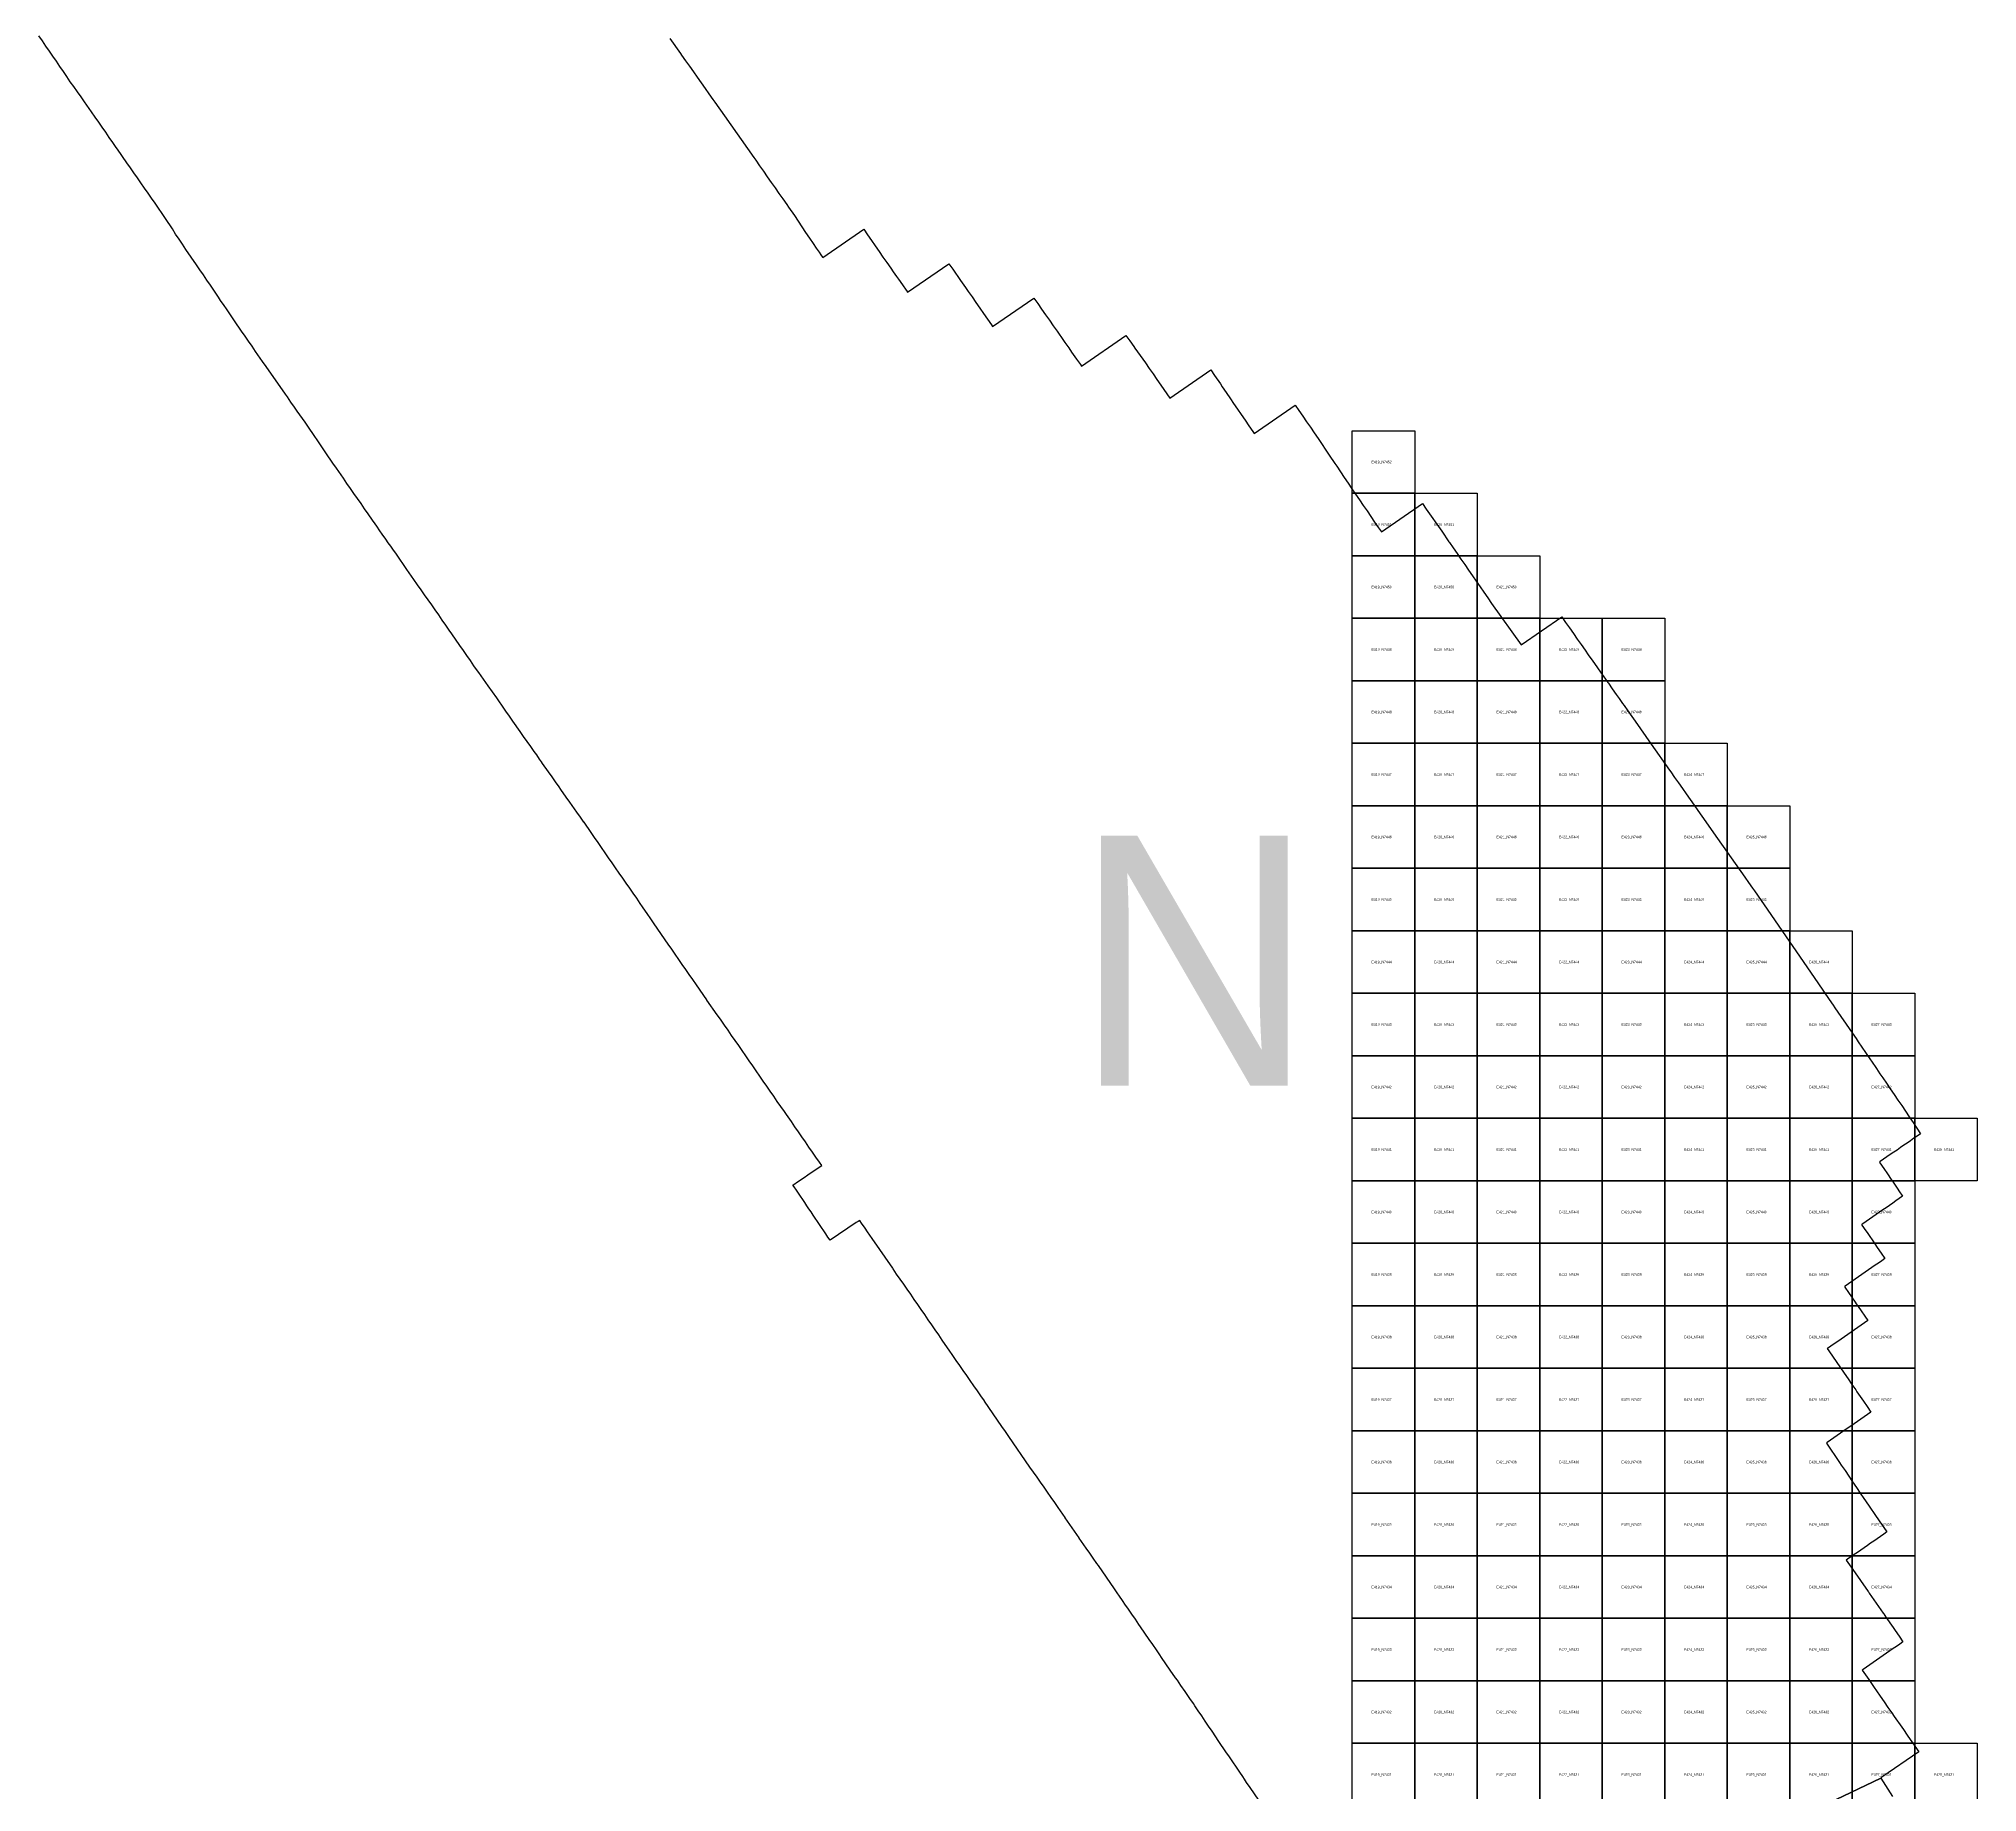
# Model space of a CAD drawing. Extents: x 325010 to 598009, y 7224244 to 7547000.
# Drawn here: x 397983 to 429000, y 7431217 to 7459271 of the extents above; entities that cross this region are included whole.
import ezdxf

# ---------------------------------------------------------------- set-up
doc = ezdxf.new("R2010")
doc.units = 0
for name, color, linetype in [('Limpopo_1', 7, 'Continuous'), ('M', 7, 'Continuous'), ('N', 7, 'Continuous')]:
    doc.layers.add(name, color=color, linetype=linetype)

msp = doc.modelspace()

# ---------------------------------------------------------------- linework, layer by layer
for points in [[(419000, 7452000), (419000, 7453000), (420000, 7453000), (420000, 7452000)], [(419000, 7451000), (419000, 7452000), (420000, 7452000), (420000, 7451000)], [(419000, 7450000), (419000, 7451000), (420000, 7451000), (420000, 7450000)], [(419000, 7449000), (419000, 7450000), (420000, 7450000), (420000, 7449000)], [(419000, 7448000), (419000, 7449000), (420000, 7449000), (420000, 7448000)], [(419000, 7447000), (419000, 7448000), (420000, 7448000), (420000, 7447000)], [(419000, 7446000), (419000, 7447000), (420000, 7447000), (420000, 7446000)], [(419000, 7445000), (419000, 7446000), (420000, 7446000), (420000, 7445000)], [(419000, 7444000), (419000, 7445000), (420000, 7445000), (420000, 7444000)], [(419000, 7443000), (419000, 7444000), (420000, 7444000), (420000, 7443000)], [(419000, 7442000), (419000, 7443000), (420000, 7443000), (420000, 7442000)], [(419000, 7441000), (419000, 7442000), (420000, 7442000), (420000, 7441000)], [(419000, 7440000), (419000, 7441000), (420000, 7441000), (420000, 7440000)], [(419000, 7439000), (419000, 7440000), (420000, 7440000), (420000, 7439000)], [(419000, 7438000), (419000, 7439000), (420000, 7439000), (420000, 7438000)], [(419000, 7437000), (419000, 7438000), (420000, 7438000), (420000, 7437000)], [(419000, 7436000), (419000, 7437000), (420000, 7437000), (420000, 7436000)], [(419000, 7435000), (419000, 7436000), (420000, 7436000), (420000, 7435000)], [(419000, 7434000), (419000, 7435000), (420000, 7435000), (420000, 7434000)], [(419000, 7433000), (419000, 7434000), (420000, 7434000), (420000, 7433000)], [(419000, 7432000), (419000, 7433000), (420000, 7433000), (420000, 7432000)], [(419000, 7431000), (419000, 7432000), (420000, 7432000), (420000, 7431000)]]:
    msp.add_lwpolyline(points, close=True)
at = {"layer": 'Limpopo_1'}
for points in [[(420000, 7451000), (420000, 7452000), (421000, 7452000), (421000, 7451000)], [(420000, 7450000), (420000, 7451000), (421000, 7451000), (421000, 7450000)], [(421000, 7450000), (421000, 7451000), (422000, 7451000), (422000, 7450000)], [(420000, 7449000), (420000, 7450000), (421000, 7450000), (421000, 7449000)], [(421000, 7449000), (421000, 7450000), (422000, 7450000), (422000, 7449000)], [(422000, 7449000), (422000, 7450000), (423000, 7450000), (423000, 7449000)], [(423000, 7449000), (423000, 7450000), (424000, 7450000), (424000, 7449000)], [(420000, 7448000), (420000, 7449000), (421000, 7449000), (421000, 7448000)], [(421000, 7448000), (421000, 7449000), (422000, 7449000), (422000, 7448000)], [(422000, 7448000), (422000, 7449000), (423000, 7449000), (423000, 7448000)], [(423000, 7448000), (423000, 7449000), (424000, 7449000), (424000, 7448000)], [(420000, 7447000), (420000, 7448000), (421000, 7448000), (421000, 7447000)], [(421000, 7447000), (421000, 7448000), (422000, 7448000), (422000, 7447000)], [(422000, 7447000), (422000, 7448000), (423000, 7448000), (423000, 7447000)], [(423000, 7447000), (423000, 7448000), (424000, 7448000), (424000, 7447000)], [(424000, 7447000), (424000, 7448000), (425000, 7448000), (425000, 7447000)], [(420000, 7446000), (420000, 7447000), (421000, 7447000), (421000, 7446000)], [(421000, 7446000), (421000, 7447000), (422000, 7447000), (422000, 7446000)], [(422000, 7446000), (422000, 7447000), (423000, 7447000), (423000, 7446000)], [(423000, 7446000), (423000, 7447000), (424000, 7447000), (424000, 7446000)], [(424000, 7446000), (424000, 7447000), (425000, 7447000), (425000, 7446000)], [(425000, 7446000), (425000, 7447000), (426000, 7447000), (426000, 7446000)], [(420000, 7445000), (420000, 7446000), (421000, 7446000), (421000, 7445000)], [(421000, 7445000), (421000, 7446000), (422000, 7446000), (422000, 7445000)], [(422000, 7445000), (422000, 7446000), (423000, 7446000), (423000, 7445000)], [(423000, 7445000), (423000, 7446000), (424000, 7446000), (424000, 7445000)], [(424000, 7445000), (424000, 7446000), (425000, 7446000), (425000, 7445000)], [(425000, 7445000), (425000, 7446000), (426000, 7446000), (426000, 7445000)], [(420000, 7444000), (420000, 7445000), (421000, 7445000), (421000, 7444000)], [(421000, 7444000), (421000, 7445000), (422000, 7445000), (422000, 7444000)], [(422000, 7444000), (422000, 7445000), (423000, 7445000), (423000, 7444000)], [(423000, 7444000), (423000, 7445000), (424000, 7445000), (424000, 7444000)], [(424000, 7444000), (424000, 7445000), (425000, 7445000), (425000, 7444000)], [(425000, 7444000), (425000, 7445000), (426000, 7445000), (426000, 7444000)], [(426000, 7444000), (426000, 7445000), (427000, 7445000), (427000, 7444000)], [(420000, 7443000), (420000, 7444000), (421000, 7444000), (421000, 7443000)], [(421000, 7443000), (421000, 7444000), (422000, 7444000), (422000, 7443000)], [(422000, 7443000), (422000, 7444000), (423000, 7444000), (423000, 7443000)], [(423000, 7443000), (423000, 7444000), (424000, 7444000), (424000, 7443000)], [(424000, 7443000), (424000, 7444000), (425000, 7444000), (425000, 7443000)], [(425000, 7443000), (425000, 7444000), (426000, 7444000), (426000, 7443000)], [(426000, 7443000), (426000, 7444000), (427000, 7444000), (427000, 7443000)], [(427000, 7443000), (427000, 7444000), (428000, 7444000), (428000, 7443000)], [(420000, 7442000), (420000, 7443000), (421000, 7443000), (421000, 7442000)], [(421000, 7442000), (421000, 7443000), (422000, 7443000), (422000, 7442000)], [(422000, 7442000), (422000, 7443000), (423000, 7443000), (423000, 7442000)], [(423000, 7442000), (423000, 7443000), (424000, 7443000), (424000, 7442000)], [(424000, 7442000), (424000, 7443000), (425000, 7443000), (425000, 7442000)], [(425000, 7442000), (425000, 7443000), (426000, 7443000), (426000, 7442000)], [(426000, 7442000), (426000, 7443000), (427000, 7443000), (427000, 7442000)], [(427000, 7442000), (427000, 7443000), (428000, 7443000), (428000, 7442000)], [(420000, 7441000), (420000, 7442000), (421000, 7442000), (421000, 7441000)], [(421000, 7441000), (421000, 7442000), (422000, 7442000), (422000, 7441000)], [(422000, 7441000), (422000, 7442000), (423000, 7442000), (423000, 7441000)], [(423000, 7441000), (423000, 7442000), (424000, 7442000), (424000, 7441000)], [(424000, 7441000), (424000, 7442000), (425000, 7442000), (425000, 7441000)], [(425000, 7441000), (425000, 7442000), (426000, 7442000), (426000, 7441000)], [(426000, 7441000), (426000, 7442000), (427000, 7442000), (427000, 7441000)], [(427000, 7441000), (427000, 7442000), (428000, 7442000), (428000, 7441000)], [(428000, 7441000), (428000, 7442000), (429000, 7442000), (429000, 7441000)], [(420000, 7440000), (420000, 7441000), (421000, 7441000), (421000, 7440000)], [(421000, 7440000), (421000, 7441000), (422000, 7441000), (422000, 7440000)], [(422000, 7440000), (422000, 7441000), (423000, 7441000), (423000, 7440000)], [(423000, 7440000), (423000, 7441000), (424000, 7441000), (424000, 7440000)], [(424000, 7440000), (424000, 7441000), (425000, 7441000), (425000, 7440000)], [(425000, 7440000), (425000, 7441000), (426000, 7441000), (426000, 7440000)], [(426000, 7440000), (426000, 7441000), (427000, 7441000), (427000, 7440000)], [(427000, 7440000), (427000, 7441000), (428000, 7441000), (428000, 7440000)], [(420000, 7439000), (420000, 7440000), (421000, 7440000), (421000, 7439000)], [(421000, 7439000), (421000, 7440000), (422000, 7440000), (422000, 7439000)], [(422000, 7439000), (422000, 7440000), (423000, 7440000), (423000, 7439000)], [(423000, 7439000), (423000, 7440000), (424000, 7440000), (424000, 7439000)], [(424000, 7439000), (424000, 7440000), (425000, 7440000), (425000, 7439000)], [(425000, 7439000), (425000, 7440000), (426000, 7440000), (426000, 7439000)], [(426000, 7439000), (426000, 7440000), (427000, 7440000), (427000, 7439000)], [(427000, 7439000), (427000, 7440000), (428000, 7440000), (428000, 7439000)], [(420000, 7438000), (420000, 7439000), (421000, 7439000), (421000, 7438000)], [(421000, 7438000), (421000, 7439000), (422000, 7439000), (422000, 7438000)], [(422000, 7438000), (422000, 7439000), (423000, 7439000), (423000, 7438000)], [(423000, 7438000), (423000, 7439000), (424000, 7439000), (424000, 7438000)], [(424000, 7438000), (424000, 7439000), (425000, 7439000), (425000, 7438000)], [(425000, 7438000), (425000, 7439000), (426000, 7439000), (426000, 7438000)], [(426000, 7438000), (426000, 7439000), (427000, 7439000), (427000, 7438000)], [(427000, 7438000), (427000, 7439000), (428000, 7439000), (428000, 7438000)], [(420000, 7437000), (420000, 7438000), (421000, 7438000), (421000, 7437000)], [(421000, 7437000), (421000, 7438000), (422000, 7438000), (422000, 7437000)], [(422000, 7437000), (422000, 7438000), (423000, 7438000), (423000, 7437000)], [(423000, 7437000), (423000, 7438000), (424000, 7438000), (424000, 7437000)], [(424000, 7437000), (424000, 7438000), (425000, 7438000), (425000, 7437000)], [(425000, 7437000), (425000, 7438000), (426000, 7438000), (426000, 7437000)], [(426000, 7437000), (426000, 7438000), (427000, 7438000), (427000, 7437000)], [(427000, 7437000), (427000, 7438000), (428000, 7438000), (428000, 7437000)], [(420000, 7436000), (420000, 7437000), (421000, 7437000), (421000, 7436000)], [(421000, 7436000), (421000, 7437000), (422000, 7437000), (422000, 7436000)], [(422000, 7436000), (422000, 7437000), (423000, 7437000), (423000, 7436000)], [(423000, 7436000), (423000, 7437000), (424000, 7437000), (424000, 7436000)], [(424000, 7436000), (424000, 7437000), (425000, 7437000), (425000, 7436000)], [(425000, 7436000), (425000, 7437000), (426000, 7437000), (426000, 7436000)], [(426000, 7436000), (426000, 7437000), (427000, 7437000), (427000, 7436000)], [(427000, 7436000), (427000, 7437000), (428000, 7437000), (428000, 7436000)], [(420000, 7435000), (420000, 7436000), (421000, 7436000), (421000, 7435000)], [(421000, 7435000), (421000, 7436000), (422000, 7436000), (422000, 7435000)], [(422000, 7435000), (422000, 7436000), (423000, 7436000), (423000, 7435000)], [(423000, 7435000), (423000, 7436000), (424000, 7436000), (424000, 7435000)], [(424000, 7435000), (424000, 7436000), (425000, 7436000), (425000, 7435000)], [(425000, 7435000), (425000, 7436000), (426000, 7436000), (426000, 7435000)], [(426000, 7435000), (426000, 7436000), (427000, 7436000), (427000, 7435000)], [(427000, 7435000), (427000, 7436000), (428000, 7436000), (428000, 7435000)], [(420000, 7434000), (420000, 7435000), (421000, 7435000), (421000, 7434000)], [(421000, 7434000), (421000, 7435000), (422000, 7435000), (422000, 7434000)], [(422000, 7434000), (422000, 7435000), (423000, 7435000), (423000, 7434000)], [(423000, 7434000), (423000, 7435000), (424000, 7435000), (424000, 7434000)], [(424000, 7434000), (424000, 7435000), (425000, 7435000), (425000, 7434000)], [(425000, 7434000), (425000, 7435000), (426000, 7435000), (426000, 7434000)], [(426000, 7434000), (426000, 7435000), (427000, 7435000), (427000, 7434000)], [(427000, 7434000), (427000, 7435000), (428000, 7435000), (428000, 7434000)], [(420000, 7433000), (420000, 7434000), (421000, 7434000), (421000, 7433000)], [(421000, 7433000), (421000, 7434000), (422000, 7434000), (422000, 7433000)], [(422000, 7433000), (422000, 7434000), (423000, 7434000), (423000, 7433000)], [(423000, 7433000), (423000, 7434000), (424000, 7434000), (424000, 7433000)], [(424000, 7433000), (424000, 7434000), (425000, 7434000), (425000, 7433000)], [(425000, 7433000), (425000, 7434000), (426000, 7434000), (426000, 7433000)], [(426000, 7433000), (426000, 7434000), (427000, 7434000), (427000, 7433000)], [(427000, 7433000), (427000, 7434000), (428000, 7434000), (428000, 7433000)], [(420000, 7432000), (420000, 7433000), (421000, 7433000), (421000, 7432000)], [(421000, 7432000), (421000, 7433000), (422000, 7433000), (422000, 7432000)], [(422000, 7432000), (422000, 7433000), (423000, 7433000), (423000, 7432000)], [(423000, 7432000), (423000, 7433000), (424000, 7433000), (424000, 7432000)], [(424000, 7432000), (424000, 7433000), (425000, 7433000), (425000, 7432000)], [(425000, 7432000), (425000, 7433000), (426000, 7433000), (426000, 7432000)], [(426000, 7432000), (426000, 7433000), (427000, 7433000), (427000, 7432000)], [(427000, 7432000), (427000, 7433000), (428000, 7433000), (428000, 7432000)], [(420000, 7431000), (420000, 7432000), (421000, 7432000), (421000, 7431000)], [(421000, 7431000), (421000, 7432000), (422000, 7432000), (422000, 7431000)], [(422000, 7431000), (422000, 7432000), (423000, 7432000), (423000, 7431000)], [(423000, 7431000), (423000, 7432000), (424000, 7432000), (424000, 7431000)], [(424000, 7431000), (424000, 7432000), (425000, 7432000), (425000, 7431000)], [(425000, 7431000), (425000, 7432000), (426000, 7432000), (426000, 7431000)], [(426000, 7431000), (426000, 7432000), (427000, 7432000), (427000, 7431000)], [(427000, 7431000), (427000, 7432000), (428000, 7432000), (428000, 7431000)], [(428000, 7431000), (428000, 7432000), (429000, 7432000), (429000, 7431000)]]:
    msp.add_lwpolyline(points, close=True, dxfattribs=at)
at = {"layer": 'M'}
msp.add_lwpolyline([(425425, 7430471), (427456, 7431443), (427643, 7431147)], dxfattribs=at)
at = {"layer": 'N'}
for points in [[(417700, 7430802), (417365, 7431291), (417310, 7431373), (417273, 7431428), (417247, 7431467), (417199, 7431537), (417145, 7431619), (417090, 7431702), (417034, 7431783), (416979, 7431865), (416867, 7432028), (416757, 7432192), (416701, 7432273), (416646, 7432355), (416592, 7432438), (416535, 7432519), (416480, 7432601), (416458, 7432634), (416401, 7432717), (416369, 7432764), (416324, 7432829), (416258, 7432927), (416201, 7433008), (416173, 7433049), (416088, 7433170), (415949, 7433374), (415921, 7433414), (415865, 7433496), (415809, 7433578), (415752, 7433658), (415614, 7433861), (415585, 7433903), (415529, 7433984), (415473, 7434066), (415417, 7434147), (415361, 7434228), (415333, 7434270), (415264, 7434371), (415250, 7434391), (415194, 7434473), (414937, 7434843), (414912, 7434879), (414856, 7434960), (414800, 7435041), (414744, 7435122), (414632, 7435284), (414632, 7435285), (414631, 7435286), (414408, 7435609), (414408, 7435610), (414407, 7435611), (414296, 7435773), (414239, 7435854), (414183, 7435935), (414126, 7436016), (414069, 7436097), (414013, 7436178), (413956, 7436259), (413900, 7436340), (413843, 7436420), (413505, 7436908), (413450, 7436989), (413394, 7437071), (413114, 7437475), (413113, 7437477), (413057, 7437558), (413001, 7437639), (412944, 7437720), (412888, 7437802), (412832, 7437883), (412776, 7437964), (412719, 7438045), (412663, 7438126), (412607, 7438207), (412551, 7438289), (412450, 7438434), (412439, 7438451), (412382, 7438533), (412327, 7438614), (412270, 7438695), (412215, 7438777), (412158, 7438858), (412103, 7438939), (412047, 7439021), (411991, 7439102), (411934, 7439183), (411878, 7439265), (411822, 7439346), (411766, 7439427), (411709, 7439508), (411654, 7439590), (411647, 7439599), (411317, 7440077), (411242, 7440185), (411205, 7440240), (411149, 7440321), (411118, 7440366), (411092, 7440349), (411064, 7440331), (410644, 7440049), (410610, 7440099), (410576, 7440149), (410542, 7440200), (410509, 7440250), (410475, 7440300), (410441, 7440350), (410408, 7440400), (410374, 7440451), (410340, 7440501), (410307, 7440551), (410273, 7440601), (410239, 7440651), (410206, 7440701), (410172, 7440751), (410138, 7440801), (410105, 7440851), (410072, 7440901), (410051, 7440932), (410140, 7440992), (410229, 7441053), (410289, 7441093), (410408, 7441174), (410497, 7441234), (410511, 7441243), (410475, 7441296), (410419, 7441377), (410362, 7441458), (410307, 7441540), (410250, 7441621), (410194, 7441702), (410138, 7441784), (410082, 7441865), (410026, 7441946), (409947, 7442059), (409913, 7442108), (409856, 7442189), (409800, 7442270), (409743, 7442351), (409687, 7442433), (409631, 7442514), (409575, 7442595), (409518, 7442676), (409462, 7442757), (409406, 7442838), (409350, 7442920), (409294, 7443001), (409238, 7443082), (409182, 7443164), (409125, 7443245), (409069, 7443326), (409012, 7443407), (408956, 7443488), (408900, 7443569), (408843, 7443650), (408840, 7443655), (408675, 7443892), (408674, 7443893), (408672, 7443897), (408505, 7444137), (408448, 7444218), (408392, 7444299), (408336, 7444380), (408280, 7444461), (408223, 7444542), (408167, 7444624), (408111, 7444705), (408055, 7444786), (407831, 7445112), (407775, 7445193), (407719, 7445275), (407691, 7445316), (407645, 7445383), (407607, 7445437), (407552, 7445519), (407495, 7445600), (407439, 7445681), (407383, 7445762), (407326, 7445843), (407270, 7445924), (407213, 7446005), (407157, 7446087), (407101, 7446168), (407045, 7446249), (406988, 7446330), (406932, 7446411), (406876, 7446493), (406820, 7446574), (406707, 7446735), (406706, 7446735), (406649, 7446816), (406592, 7446897), (406592, 7446897), (406478, 7447058), (406422, 7447139), (406337, 7447261), (406309, 7447301), (406252, 7447382), (406197, 7447464), (406139, 7447544), (406044, 7447678), (406025, 7447705), (405997, 7447746), (405950, 7447813), (405912, 7447867), (405855, 7447948), (405798, 7448029), (405741, 7448109), (405684, 7448190), (405570, 7448351), (405513, 7448432), (405457, 7448513), (405402, 7448595), (405344, 7448676), (405310, 7448725), (405175, 7448917), (405174, 7448918), (405172, 7448921), (405023, 7449133), (405003, 7449160), (404946, 7449241), (404891, 7449323), (404834, 7449403), (404777, 7449484), (404720, 7449565), (404592, 7449750), (404551, 7449808), (404495, 7449889), (404439, 7449971), (404382, 7450052), (404326, 7450133), (404270, 7450214), (404213, 7450295), (404156, 7450376), (404099, 7450456), (404043, 7450537), (403986, 7450618), (403874, 7450781), (403874, 7450781), (403818, 7450862), (403761, 7450943), (403705, 7451024), (403648, 7451105), (403615, 7451152), (403576, 7451207), (403534, 7451266), (403477, 7451347), (403442, 7451399), (403391, 7451472), (403364, 7451509), (403324, 7451568), (403251, 7451671), (403195, 7451752), (403139, 7451834), (403082, 7451914), (403026, 7451996), (402970, 7452077), (402914, 7452158), (402858, 7452240), (402857, 7452240), (402745, 7452402), (402689, 7452483), (402578, 7452647), (402522, 7452728), (402427, 7452868), (402411, 7452891), (402389, 7452925), (402301, 7453055), (402244, 7453136), (402120, 7453312), (402074, 7453379), (402017, 7453459), (401961, 7453541), (401931, 7453583), (401622, 7454027), (401565, 7454108), (401565, 7454108), (401453, 7454269), (401453, 7454270), (401397, 7454351), (401340, 7454432), (401284, 7454513), (401228, 7454595), (401227, 7454595), (401115, 7454757), (400986, 7454948), (400949, 7455002), (400893, 7455084), (400857, 7455139), (400825, 7455186), (400782, 7455248), (400728, 7455330), (400672, 7455411), (400616, 7455493), (400560, 7455574), (400504, 7455656), (400338, 7455901), (400283, 7455983), (400229, 7456065), (400173, 7456147), (400121, 7456231), (400010, 7456395), (399955, 7456477), (399901, 7456559), (399844, 7456640), (399788, 7456721), (399732, 7456803), (399674, 7456883), (399617, 7456964), (399562, 7457045), (399504, 7457126), (399448, 7457207), (399391, 7457288), (399242, 7457504), (399223, 7457531), (399167, 7457613), (399110, 7457693), (399055, 7457776), (398996, 7457855), (398943, 7457938), (398885, 7458018), (398829, 7458100), (398715, 7458261), (398659, 7458342), (398604, 7458424), (398546, 7458505), (398487, 7458584), (398434, 7458667), (398377, 7458748), (398321, 7458829), (398266, 7458911), (398208, 7458991), (398153, 7459073), (398096, 7459154), (398041, 7459236), (397983, 7459316)], [(408082, 7459274), (408249, 7459037), (408269, 7459008), (408331, 7458920), (408394, 7458831), (408457, 7458743), (408519, 7458655), (408582, 7458567), (408644, 7458478), (408707, 7458390), (408769, 7458302), (408799, 7458259), (408956, 7458037), (409425, 7457369), (409454, 7457328), (409516, 7457240), (409578, 7457151), (409640, 7457063), (409702, 7456974), (409764, 7456885), (409826, 7456797), (409888, 7456708), (409950, 7456619), (409980, 7456575), (410073, 7456441), (410133, 7456351), (410194, 7456262), (410253, 7456171), (410315, 7456082), (410375, 7455993), (410423, 7455922), (410468, 7455856), (410497, 7455814), (410508, 7455797), (410527, 7455769), (411184, 7456224), (411245, 7456135), (411307, 7456046), (411368, 7455956), (411429, 7455867), (411490, 7455778), (411551, 7455689), (411614, 7455600), (411655, 7455543), (411709, 7455465), (411739, 7455424), (411801, 7455335), (411862, 7455249), (411866, 7455244), (411885, 7455216), (412544, 7455671), (412607, 7455583), (412731, 7455406), (412811, 7455291), (412855, 7455229), (412916, 7455140), (412978, 7455051), (413040, 7454962), (413101, 7454873), (413163, 7454785), (413225, 7454696), (413246, 7454665), (413906, 7455122), (413968, 7455033), (414030, 7454945), (414092, 7454856), (414154, 7454768), (414216, 7454679), (414277, 7454592), (414382, 7454442), (414402, 7454413), (414464, 7454325), (414509, 7454259), (414587, 7454147), (414650, 7454059), (414667, 7454034), (415378, 7454525), (415440, 7454437), (415503, 7454349), (415523, 7454320), (415690, 7454085), (415752, 7453996), (415814, 7453908), (415875, 7453819), (415937, 7453730), (416081, 7453519), (416736, 7453972), (416798, 7453883), (416889, 7453749), (416919, 7453704), (416980, 7453614), (417051, 7453510), (417102, 7453436), (417163, 7453347), (417224, 7453258), (417285, 7453168), (417346, 7453079), (417407, 7452990), (417429, 7452957), (418087, 7453411), (418147, 7453322), (418209, 7453234), (418269, 7453145), (418330, 7453056), (418391, 7452967), (418452, 7452878), (418633, 7452610), (418723, 7452475), (418753, 7452431), (418812, 7452342), (418813, 7452340), (418873, 7452252), (418933, 7452162), (418993, 7452072), (419054, 7451984), (419115, 7451895), (419175, 7451806), (419236, 7451716), (419297, 7451627), (419358, 7451538), (419418, 7451449), (419466, 7451380), (420124, 7451834), (420185, 7451745), (420431, 7451391), (420546, 7451225), (420554, 7451214), (420615, 7451125), (420677, 7451036), (420738, 7450947), (420799, 7450859), (420861, 7450770), (420922, 7450681), (420984, 7450593), (421045, 7450504), (421106, 7450415), (421168, 7450326), (421228, 7450237), (421701, 7449572), (422353, 7450023), (422414, 7449933), (422477, 7449845), (422539, 7449756), (422601, 7449667), (422663, 7449579), (422725, 7449490), (422776, 7449416), (422848, 7449312), (422911, 7449224), (422933, 7449193), (423089, 7448972), (423098, 7448959), (423161, 7448870), (423224, 7448782), (423272, 7448714), (423325, 7448638), (423348, 7448605), (423411, 7448517), (423473, 7448428), (423528, 7448351), (423785, 7447986), (424077, 7447570), (424096, 7447543), (424158, 7447454), (424221, 7447366), (424283, 7447277), (424345, 7447189), (424407, 7447100), (424469, 7447011), (424531, 7446923), (424594, 7446834), (424656, 7446745), (424781, 7446569), (425279, 7445860), (425341, 7445772), (425403, 7445683), (425434, 7445639), (425589, 7445417), (426449, 7444169), (426633, 7443899), (426694, 7443812), (426724, 7443768), (427000, 7443365), (427061, 7443276), (427096, 7443224), (427330, 7442880), (427365, 7442828), (427386, 7442797), (427444, 7442712), (427487, 7442649), (427548, 7442560), (427609, 7442470), (427670, 7442381), (427730, 7442291), (427791, 7442202), (427852, 7442112), (427913, 7442022), (427973, 7441933), (428034, 7441843), (428094, 7441753), (428040, 7441716), (427986, 7441679), (427932, 7441641), (427878, 7441604), (427824, 7441567), (427771, 7441530), (427717, 7441492), (427663, 7441455), (427609, 7441418), (427556, 7441381), (427502, 7441344), (427448, 7441307), (427436, 7441299), (427443, 7441288), (427503, 7441198), (427563, 7441109), (427624, 7441019), (427632, 7441007), (427730, 7440863), (427745, 7440841), (427805, 7440751), (427753, 7440715), (427700, 7440679), (427647, 7440642), (427594, 7440606), (427541, 7440569), (427488, 7440533), (427435, 7440496), (427382, 7440459), (427329, 7440422), (427276, 7440386), (427222, 7440349), (427169, 7440312), (427149, 7440298), (427156, 7440288), (427217, 7440199), (427237, 7440170), (427360, 7439992), (427401, 7439933), (427462, 7439844), (427522, 7439755), (427471, 7439720), (427419, 7439683), (427366, 7439647), (427314, 7439611), (427261, 7439574), (427208, 7439538), (427155, 7439501), (427101, 7439464), (427048, 7439427), (426994, 7439390), (426940, 7439353), (426886, 7439315), (426874, 7439307), (426881, 7439297), (426939, 7439211), (427045, 7439058), (427065, 7439030), (427094, 7438988), (427249, 7438763), (427195, 7438726), (427143, 7438690), (427090, 7438653), (427037, 7438617), (426983, 7438580), (426930, 7438543), (426876, 7438505), (426822, 7438468), (426767, 7438431), (426713, 7438393), (426658, 7438355), (426604, 7438317), (426601, 7438316), (426628, 7438277), (426871, 7437920), (426933, 7437831), (426994, 7437743), (427056, 7437654), (427076, 7437624), (427178, 7437476), (427239, 7437387), (427299, 7437297), (427246, 7437260), (427191, 7437223), (427138, 7437186), (427084, 7437148), (427030, 7437111), (426975, 7437073), (426921, 7437036), (426868, 7436999), (426814, 7436962), (426760, 7436925), (426707, 7436888), (426653, 7436851), (426600, 7436814), (426586, 7436804), (426798, 7436490), (426824, 7436452), (426885, 7436363), (426945, 7436273), (427006, 7436183), (427066, 7436094), (427127, 7436004), (427188, 7435915), (427212, 7435880), (427431, 7435558), (427556, 7435381), (427503, 7435344), (427451, 7435308), (427399, 7435272), (427346, 7435236), (427294, 7435200), (427242, 7435164), (427189, 7435128), (427137, 7435092), (427084, 7435055), (427032, 7435019), (426979, 7434982), (426925, 7434945), (426904, 7434931), (427011, 7434779), (427253, 7434430), (427258, 7434424), (427272, 7434403), (427494, 7434083), (427504, 7434069), (427539, 7434018), (427653, 7433853), (427689, 7433802), (427751, 7433714), (427812, 7433624), (427760, 7433588), (427707, 7433551), (427653, 7433514), (427600, 7433478), (427547, 7433441), (427494, 7433404), (427440, 7433367), (427387, 7433330), (427333, 7433293), (427280, 7433257), (427226, 7433220), (427173, 7433183), (427158, 7433172), (427263, 7433018), (427352, 7432891), (427387, 7432841), (427448, 7432752), (427510, 7432663), (427572, 7432574), (427633, 7432485), (427672, 7432430), (427793, 7432256), (427819, 7432219), (427880, 7432130), (428004, 7431952), (428067, 7431865), (427475, 7431456), (427456, 7431443), (425425, 7430471)]]:
    msp.add_lwpolyline(points, dxfattribs=at)

# ---------------------------------------------------------------- texts
for s, height, p in [('E419_N7452', 40, (419308, 7452480)), ('E419_N7451', 40, (419308, 7451480)), ('E419_N7450', 40, (419308, 7450480)), ('E419_N7449', 40, (419308, 7449480)), ('E419_N7448', 40, (419308, 7448480)), ('E419_N7447', 40, (419308, 7447480)), ('N', 4000, (414542, 7442522)), ('E419_N7446', 40, (419308, 7446480)), ('E419_N7445', 40, (419308, 7445480)), ('E419_N7444', 40, (419308, 7444480)), ('E419_N7443', 40, (419308, 7443480)), ('E419_N7442', 40, (419308, 7442480)), ('E419_N7441', 40, (419308, 7441480)), ('E419_N7440', 40, (419308, 7440480)), ('E419_N7439', 40, (419308, 7439480)), ('E419_N7438', 40, (419308, 7438480)), ('E419_N7437', 40, (419308, 7437480)), ('E419_N7436', 40, (419308, 7436480)), ('E419_N7435', 40, (419308, 7435480)), ('E419_N7434', 40, (419308, 7434480)), ('E419_N7433', 40, (419308, 7433480)), ('E419_N7432', 40, (419308, 7432480)), ('E419_N7431', 40, (419308, 7431480))]:
    msp.add_text(s, height=height).set_placement(p)
at = {"layer": 'Limpopo_1'}
for s, p in [('E420_N7451', (420308, 7451480)), ('E420_N7450', (420308, 7450480)), ('E421_N7450', (421308, 7450480)), ('E420_N7449', (420308, 7449480)), ('E421_N7449', (421308, 7449480)), ('E422_N7449', (422308, 7449480)), ('E423_N7449', (423308, 7449480)), ('E420_N7448', (420308, 7448480)), ('E421_N7448', (421308, 7448480)), ('E422_N7448', (422308, 7448480)), ('E423_N7448', (423308, 7448480)), ('E420_N7447', (420308, 7447480)), ('E421_N7447', (421308, 7447480)), ('E422_N7447', (422308, 7447480)), ('E423_N7447', (423308, 7447480)), ('E424_N7447', (424308, 7447480)), ('E420_N7446', (420308, 7446480)), ('E421_N7446', (421308, 7446480)), ('E422_N7446', (422308, 7446480)), ('E423_N7446', (423308, 7446480)), ('E424_N7446', (424308, 7446480)), ('E425_N7446', (425308, 7446480)), ('E420_N7445', (420308, 7445480)), ('E421_N7445', (421308, 7445480)), ('E422_N7445', (422308, 7445480)), ('E423_N7445', (423308, 7445480)), ('E424_N7445', (424308, 7445480)), ('E425_N7445', (425308, 7445480)), ('E420_N7444', (420308, 7444480)), ('E421_N7444', (421308, 7444480)), ('E422_N7444', (422308, 7444480)), ('E423_N7444', (423308, 7444480)), ('E424_N7444', (424308, 7444480)), ('E425_N7444', (425308, 7444480)), ('E426_N7444', (426308, 7444480)), ('E420_N7443', (420308, 7443480)), ('E421_N7443', (421308, 7443480)), ('E422_N7443', (422308, 7443480)), ('E423_N7443', (423308, 7443480)), ('E424_N7443', (424308, 7443480)), ('E425_N7443', (425308, 7443480)), ('E426_N7443', (426308, 7443480)), ('E427_N7443', (427308, 7443480)), ('E420_N7442', (420308, 7442480)), ('E421_N7442', (421308, 7442480)), ('E422_N7442', (422308, 7442480)), ('E423_N7442', (423308, 7442480)), ('E424_N7442', (424308, 7442480)), ('E425_N7442', (425308, 7442480)), ('E426_N7442', (426308, 7442480)), ('E427_N7442', (427308, 7442480)), ('E420_N7441', (420308, 7441480)), ('E421_N7441', (421308, 7441480)), ('E422_N7441', (422308, 7441480)), ('E423_N7441', (423308, 7441480)), ('E424_N7441', (424308, 7441480)), ('E425_N7441', (425308, 7441480)), ('E426_N7441', (426308, 7441480)), ('E427_N7441', (427308, 7441480)), ('E428_N7441', (428308, 7441480)), ('E420_N7440', (420308, 7440480)), ('E421_N7440', (421308, 7440480)), ('E422_N7440', (422308, 7440480)), ('E423_N7440', (423308, 7440480)), ('E424_N7440', (424308, 7440480)), ('E425_N7440', (425308, 7440480)), ('E426_N7440', (426308, 7440480)), ('E427_N7440', (427308, 7440480)), ('E420_N7439', (420308, 7439480)), ('E421_N7439', (421308, 7439480)), ('E422_N7439', (422308, 7439480)), ('E423_N7439', (423308, 7439480)), ('E424_N7439', (424308, 7439480)), ('E425_N7439', (425308, 7439480)), ('E426_N7439', (426308, 7439480)), ('E427_N7439', (427308, 7439480)), ('E420_N7438', (420308, 7438480)), ('E421_N7438', (421308, 7438480)), ('E422_N7438', (422308, 7438480)), ('E423_N7438', (423308, 7438480)), ('E424_N7438', (424308, 7438480)), ('E425_N7438', (425308, 7438480)), ('E426_N7438', (426308, 7438480)), ('E427_N7438', (427308, 7438480)), ('E420_N7437', (420308, 7437480)), ('E421_N7437', (421308, 7437480)), ('E422_N7437', (422308, 7437480)), ('E423_N7437', (423308, 7437480)), ('E424_N7437', (424308, 7437480)), ('E425_N7437', (425308, 7437480)), ('E426_N7437', (426308, 7437480)), ('E427_N7437', (427308, 7437480)), ('E420_N7436', (420308, 7436480)), ('E421_N7436', (421308, 7436480)), ('E422_N7436', (422308, 7436480)), ('E423_N7436', (423308, 7436480)), ('E424_N7436', (424308, 7436480)), ('E425_N7436', (425308, 7436480)), ('E426_N7436', (426308, 7436480)), ('E427_N7436', (427308, 7436480)), ('E420_N7435', (420308, 7435480)), ('E421_N7435', (421308, 7435480)), ('E422_N7435', (422308, 7435480)), ('E423_N7435', (423308, 7435480)), ('E424_N7435', (424308, 7435480)), ('E425_N7435', (425308, 7435480)), ('E426_N7435', (426308, 7435480)), ('E427_N7435', (427308, 7435480)), ('E420_N7434', (420308, 7434480)), ('E421_N7434', (421308, 7434480)), ('E422_N7434', (422308, 7434480)), ('E423_N7434', (423308, 7434480)), ('E424_N7434', (424308, 7434480)), ('E425_N7434', (425308, 7434480)), ('E426_N7434', (426308, 7434480)), ('E427_N7434', (427308, 7434480)), ('E420_N7433', (420308, 7433480)), ('E421_N7433', (421308, 7433480)), ('E422_N7433', (422308, 7433480)), ('E423_N7433', (423308, 7433480)), ('E424_N7433', (424308, 7433480)), ('E425_N7433', (425308, 7433480)), ('E426_N7433', (426308, 7433480)), ('E427_N7433', (427308, 7433480)), ('E420_N7432', (420308, 7432480)), ('E421_N7432', (421308, 7432480)), ('E422_N7432', (422308, 7432480)), ('E423_N7432', (423308, 7432480)), ('E424_N7432', (424308, 7432480)), ('E425_N7432', (425308, 7432480)), ('E426_N7432', (426308, 7432480)), ('E427_N7432', (427308, 7432480)), ('E420_N7431', (420308, 7431480)), ('E421_N7431', (421308, 7431480)), ('E422_N7431', (422308, 7431480)), ('E423_N7431', (423308, 7431480)), ('E424_N7431', (424308, 7431480)), ('E425_N7431', (425308, 7431480)), ('E426_N7431', (426308, 7431480)), ('E427_N7431', (427308, 7431480)), ('E428_N7431', (428308, 7431480))]:
    msp.add_text(s, height=40, dxfattribs=at).set_placement(p)

doc.saveas('drawing.dxf')
